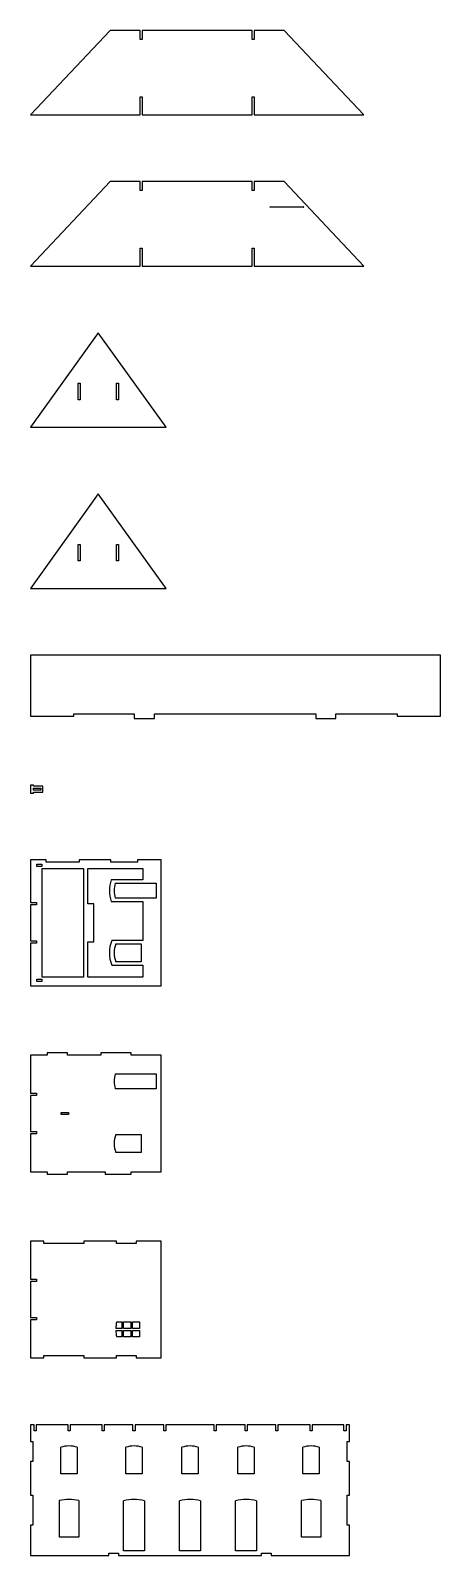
# Model space of a CAD drawing. Header units: millimetres. Extents: x 0 to 133, y -5 to 1876.
# Drawn here: x 10 to 133.1, y 1418.8 to 1875.9 of the extents above; entities that cross this region are included whole.
import ezdxf

# ---------------------------------------------------------------- set-up
doc = ezdxf.new("R2010")
doc.units = ezdxf.units.MM
doc.layers.get('0').update_dxf_attribs({"linetype": 'CONTINUOUS'})

msp = doc.modelspace()

# ---------------------------------------------------------------- linework, layer by layer
for p, q in [((33.97, 1875.86), (10, 1850.55)), ((42.92, 1875.86), (33.97, 1875.86)), ((42.92, 1873.2), (42.92, 1875.86)), ((76.56, 1875.86), (43.55, 1875.86)), ((43.55, 1875.86), (43.55, 1873.2)), ((76.56, 1873.2), (76.56, 1875.86)), ((86.14, 1875.86), (77.18, 1875.86)), ((77.18, 1875.86), (77.18, 1873.2)), ((110.1, 1850.55), (86.14, 1875.86)), ((43.55, 1873.2), (42.92, 1873.2)), ((77.18, 1873.2), (76.56, 1873.2)), ((42.92, 1850.55), (42.92, 1855.94)), ((42.92, 1855.94), (43.55, 1855.94)), ((43.55, 1855.94), (43.55, 1850.55)), ((76.56, 1855.94), (77.18, 1855.94)), ((76.56, 1850.55), (76.56, 1855.94)), ((77.18, 1855.94), (77.18, 1850.55)), ((10, 1850.55), (42.92, 1850.55)), ((43.55, 1850.55), (76.56, 1850.55)), ((77.18, 1850.55), (110.1, 1850.55)), ((33.97, 1830.55), (10, 1805.25)), ((42.92, 1830.55), (33.97, 1830.55)), ((42.92, 1827.9), (42.92, 1830.55)), ((76.56, 1830.55), (43.55, 1830.55)), ((43.55, 1830.55), (43.55, 1827.9)), ((76.56, 1827.9), (76.56, 1830.55)), ((86.14, 1830.55), (77.18, 1830.55)), ((77.18, 1830.55), (77.18, 1827.9)), ((110.1, 1805.25), (86.14, 1830.55)), ((43.55, 1827.9), (42.92, 1827.9)), ((77.18, 1827.9), (76.56, 1827.9)), ((81.88, 1822.97), (91.98, 1822.97)), ((91.98, 1822.9), (81.88, 1822.9)), ((42.92, 1805.25), (42.92, 1810.64)), ((42.92, 1810.64), (43.55, 1810.64)), ((43.55, 1810.64), (43.55, 1805.25)), ((76.56, 1805.25), (76.56, 1810.64)), ((76.56, 1810.64), (77.18, 1810.64)), ((77.18, 1810.64), (77.18, 1805.25)), ((10, 1805.25), (42.92, 1805.25)), ((43.55, 1805.25), (76.56, 1805.25)), ((77.18, 1805.25), (110.1, 1805.25)), ((30.35, 1785.25), (10, 1756.94)), ((50.71, 1756.94), (30.35, 1785.25)), ((24.3, 1765.17), (24.3, 1770.16)), ((24.3, 1770.16), (24.92, 1770.16)), ((24.92, 1770.16), (24.92, 1765.17)), ((35.79, 1765.17), (35.79, 1770.16)), ((35.79, 1770.16), (36.41, 1770.16)), ((36.41, 1770.16), (36.41, 1765.17)), ((24.92, 1765.17), (24.3, 1765.17)), ((36.41, 1765.17), (35.79, 1765.17)), ((10, 1756.94), (50.71, 1756.94)), ((30.35, 1736.94), (10, 1708.62)), ((50.71, 1708.62), (30.35, 1736.94)), ((24.3, 1721.84), (24.92, 1721.84)), ((24.3, 1716.86), (24.3, 1721.84)), ((24.92, 1721.84), (24.92, 1716.86)), ((35.79, 1721.84), (36.41, 1721.84)), ((35.79, 1716.86), (35.79, 1721.84)), ((36.41, 1721.84), (36.41, 1716.86)), ((24.92, 1716.86), (24.3, 1716.86)), ((36.41, 1716.86), (35.79, 1716.86)), ((10, 1708.62), (50.71, 1708.62)), ((133.07, 1688.62), (10, 1688.62)), ((10, 1688.62), (10, 1670.37)), ((133.07, 1670.37), (133.07, 1688.62)), ((10, 1670.37), (23.01, 1670.37)), ((23.01, 1671.07), (41.13, 1671.07)), ((23.01, 1670.37), (23.01, 1671.07)), ((41.13, 1671.07), (41.13, 1669.67)), ((41.13, 1669.67), (47.21, 1669.67)), ((47.21, 1669.67), (47.21, 1671.07)), ((47.21, 1671.07), (95.6, 1671.07)), ((95.6, 1671.07), (95.6, 1669.67)), ((95.6, 1669.67), (101.67, 1669.67)), ((101.67, 1669.67), (101.67, 1671.07)), ((101.67, 1671.07), (120.06, 1671.07)), ((120.06, 1671.07), (120.06, 1670.37)), ((120.06, 1670.37), (133.07, 1670.37)), ((10.89, 1649.67), (10, 1649.67)), ((10, 1649.67), (10, 1647.32)), ((10, 1647.32), (10.89, 1647.32)), ((10.89, 1649.39), (10.89, 1649.67)), ((13.71, 1649.39), (10.89, 1649.39)), ((10.89, 1648.19), (10.89, 1648.8)), ((10.89, 1648.8), (13.09, 1648.8)), ((13.09, 1648.19), (10.89, 1648.19)), ((10.89, 1647.59), (13.71, 1647.59)), ((10.89, 1647.32), (10.89, 1647.59)), ((13.09, 1648.8), (13.09, 1648.19)), ((13.71, 1647.59), (13.71, 1649.39)), ((14.73, 1627.32), (10, 1627.32)), ((10, 1627.32), (10, 1614.46)), ((14.73, 1626.62), (14.73, 1627.32)), ((34.16, 1627.32), (24.66, 1627.32)), ((24.66, 1627.32), (24.66, 1626.62)), ((34.16, 1626.62), (34.16, 1627.32)), ((49.21, 1627.32), (42.08, 1627.32)), ((42.08, 1627.32), (42.08, 1626.62)), ((49.21, 1589.48), (49.21, 1627.32)), ((11.88, 1625.32), (11.88, 1625.95)), ((11.88, 1625.95), (13.41, 1625.95)), ((13.41, 1625.32), (11.88, 1625.32)), ((13.41, 1625.95), (13.41, 1625.32)), ((13.48, 1592.15), (13.48, 1624.65)), ((13.48, 1624.65), (25.91, 1624.65)), ((24.66, 1626.62), (14.73, 1626.62)), ((25.91, 1624.65), (25.91, 1592.15)), ((27.17, 1614.12), (27.17, 1624.65)), ((27.17, 1624.65), (43.7, 1624.65)), ((42.08, 1626.62), (34.16, 1626.62)), ((43.7, 1624.65), (43.7, 1621.27)), ((43.7, 1621.27), (34.24, 1621.27)), ((35.43, 1620.29), (47.77, 1620.29)), ((47.77, 1620.29), (47.77, 1615.82)), ((10, 1614.46), (11.81, 1614.46)), ((11.81, 1613.83), (10, 1613.83)), ((10, 1613.83), (10, 1602.97)), ((11.81, 1614.46), (11.81, 1613.83)), ((28.98, 1614.12), (27.17, 1614.12)), ((28.98, 1602.68), (28.98, 1614.12)), ((34.24, 1614.83), (43.7, 1614.83)), ((47.77, 1615.82), (35.43, 1615.82)), ((43.7, 1614.83), (43.7, 1603.09)), ((10, 1602.97), (11.81, 1602.97)), ((11.81, 1602.34), (10, 1602.34)), ((10, 1602.34), (10, 1589.48)), ((11.81, 1602.97), (11.81, 1602.34)), ((27.17, 1592.15), (27.17, 1602.68)), ((27.17, 1602.68), (28.98, 1602.68)), ((43.7, 1603.09), (34.41, 1603.09)), ((35.58, 1602.11), (43.23, 1602.11)), ((43.23, 1602.11), (43.23, 1596.72)), ((34.41, 1595.74), (43.7, 1595.74)), ((43.23, 1596.72), (35.58, 1596.72)), ((43.7, 1595.74), (43.7, 1592.15)), ((11.88, 1590.85), (11.88, 1591.48)), ((11.88, 1591.48), (13.41, 1591.48)), ((13.41, 1590.85), (11.88, 1590.85)), ((13.41, 1591.48), (13.41, 1590.85)), ((25.91, 1592.15), (13.48, 1592.15)), ((43.7, 1592.15), (27.17, 1592.15)), ((10, 1589.48), (49.21, 1589.48)), ((14.97, 1568.78), (10, 1568.78)), ((10, 1568.78), (10, 1557.32)), ((21.09, 1569.48), (14.97, 1569.48)), ((14.97, 1569.48), (14.97, 1568.78)), ((21.09, 1568.78), (21.09, 1569.48)), ((31.08, 1568.78), (21.09, 1568.78)), ((40.19, 1569.48), (31.08, 1569.48)), ((31.08, 1569.48), (31.08, 1568.78)), ((40.19, 1568.78), (40.19, 1569.48)), ((49.21, 1568.78), (40.19, 1568.78)), ((49.21, 1533.74), (49.21, 1568.78)), ((35.43, 1563.15), (47.77, 1563.15)), ((47.77, 1558.68), (35.43, 1558.68)), ((47.77, 1563.15), (47.77, 1558.68)), ((10, 1557.32), (11.81, 1557.32)), ((11.81, 1556.69), (10, 1556.69)), ((10, 1556.69), (10, 1545.83)), ((11.81, 1557.32), (11.81, 1556.69)), ((19.17, 1550.96), (19.17, 1551.56)), ((19.17, 1551.56), (21.37, 1551.56)), ((21.37, 1550.96), (19.17, 1550.96)), ((21.37, 1551.56), (21.37, 1550.96)), ((10, 1545.83), (11.81, 1545.83)), ((11.81, 1545.2), (10, 1545.2)), ((10, 1545.2), (10, 1533.74)), ((11.81, 1545.83), (11.81, 1545.2)), ((35.58, 1544.97), (43.23, 1544.97)), ((43.23, 1544.97), (43.23, 1539.59)), ((43.23, 1539.59), (35.58, 1539.59)), ((10, 1533.74), (14.97, 1533.74)), ((14.97, 1533.74), (14.97, 1533.04)), ((14.97, 1533.04), (21.09, 1533.04)), ((21.09, 1533.04), (21.09, 1533.74)), ((21.09, 1533.74), (32.43, 1533.74)), ((32.43, 1533.74), (32.43, 1533.04)), ((32.43, 1533.04), (40.19, 1533.04)), ((40.19, 1533.74), (49.21, 1533.74)), ((40.19, 1533.04), (40.19, 1533.74)), ((13.97, 1513.04), (10, 1513.04)), ((10, 1513.04), (10, 1501.58)), ((13.97, 1512.34), (13.97, 1513.04)), ((35.86, 1513.04), (26.05, 1513.04)), ((26.05, 1513.04), (26.05, 1512.34)), ((35.86, 1512.34), (35.86, 1513.04)), ((49.21, 1513.04), (41.75, 1513.04)), ((41.75, 1513.04), (41.75, 1512.34)), ((49.21, 1478), (49.21, 1513.04)), ((26.05, 1512.34), (13.97, 1512.34)), ((41.75, 1512.34), (35.86, 1512.34)), ((10, 1501.58), (11.81, 1501.58)), ((11.81, 1500.95), (10, 1500.95)), ((10, 1500.95), (10, 1490.09)), ((11.81, 1501.58), (11.81, 1500.95)), ((10, 1490.09), (11.81, 1490.09)), ((11.81, 1490.09), (11.81, 1489.46)), ((11.81, 1489.46), (10, 1489.46)), ((10, 1489.46), (10, 1478)), ((37.38, 1486.8), (35.58, 1486.8)), ((35.58, 1486.27), (37.38, 1486.27)), ((35.91, 1488.78), (37.38, 1488.78)), ((37.38, 1488.78), (37.38, 1486.8)), ((37.38, 1486.27), (37.38, 1484.3)), ((37.91, 1488.78), (40.1, 1488.78)), ((37.91, 1486.8), (37.91, 1488.78)), ((40.1, 1486.8), (37.91, 1486.8)), ((37.91, 1484.3), (37.91, 1486.27)), ((37.91, 1486.27), (40.1, 1486.27)), ((40.1, 1488.78), (40.1, 1486.8)), ((40.1, 1486.27), (40.1, 1484.3)), ((40.63, 1486.8), (40.63, 1488.78)), ((40.63, 1488.78), (42.77, 1488.78)), ((42.77, 1486.8), (40.63, 1486.8)), ((40.63, 1484.3), (40.63, 1486.27)), ((40.63, 1486.27), (42.77, 1486.27)), ((42.77, 1488.78), (42.77, 1486.8)), ((42.77, 1486.27), (42.77, 1484.3)), ((37.38, 1484.3), (35.91, 1484.3)), ((40.1, 1484.3), (37.91, 1484.3)), ((42.77, 1484.3), (40.63, 1484.3)), ((10, 1478), (13.97, 1478)), ((13.97, 1478), (13.97, 1478.7)), ((13.97, 1478.7), (26.05, 1478.7)), ((26.05, 1478.7), (26.05, 1478)), ((26.05, 1478), (35.86, 1478)), ((35.86, 1478), (35.86, 1478.7)), ((35.86, 1478.7), (41.75, 1478.7)), ((41.75, 1478.7), (41.75, 1478)), ((41.75, 1478), (49.21, 1478)), ((11.08, 1458), (10, 1458)), ((10, 1458), (10, 1452.96)), ((11.08, 1456.19), (11.08, 1458)), ((11.71, 1456.19), (11.08, 1456.19)), ((21.27, 1458), (11.71, 1458)), ((11.71, 1458), (11.71, 1456.19)), ((21.27, 1456.19), (21.27, 1458)), ((21.9, 1456.19), (21.27, 1456.19)), ((31.52, 1458), (21.9, 1458)), ((21.9, 1458), (21.9, 1456.19)), ((31.52, 1456.19), (31.52, 1458)), ((32.15, 1456.19), (31.52, 1456.19)), ((40.77, 1458), (32.15, 1458)), ((32.15, 1458), (32.15, 1456.19)), ((40.77, 1456.19), (40.77, 1458)), ((41.4, 1456.19), (40.77, 1456.19)), ((50.02, 1458), (41.4, 1458)), ((41.4, 1458), (41.4, 1456.19)), ((50.02, 1456.19), (50.02, 1458)), ((50.65, 1456.19), (50.02, 1456.19)), ((65.16, 1458), (50.65, 1458)), ((50.65, 1458), (50.65, 1456.19)), ((65.16, 1456.19), (65.16, 1458)), ((65.78, 1456.19), (65.16, 1456.19)), ((74.41, 1458), (65.78, 1458)), ((65.78, 1458), (65.78, 1456.19)), ((74.41, 1456.19), (74.41, 1458)), ((75.03, 1456.19), (74.41, 1456.19)), ((83.66, 1458), (75.03, 1458)), ((75.03, 1458), (75.03, 1456.19)), ((83.66, 1456.19), (83.66, 1458)), ((84.28, 1456.19), (83.66, 1456.19)), ((93.91, 1458), (84.28, 1458)), ((84.28, 1458), (84.28, 1456.19)), ((93.91, 1456.19), (93.91, 1458)), ((94.53, 1456.19), (93.91, 1456.19)), ((104.09, 1458), (94.53, 1458)), ((94.53, 1458), (94.53, 1456.19)), ((104.09, 1456.19), (104.09, 1458)), ((104.72, 1456.19), (104.09, 1456.19)), ((105.8, 1458), (104.72, 1458)), ((104.72, 1458), (104.72, 1456.19)), ((105.8, 1452.96), (105.8, 1458)), ((10, 1452.96), (10.7, 1452.96)), ((10.7, 1452.96), (10.7, 1446.99)), ((19.12, 1443.28), (19.12, 1451.24)), ((24.05, 1451.24), (24.05, 1443.28)), ((38.62, 1443.28), (38.62, 1451.24)), ((43.55, 1451.24), (43.55, 1443.28)), ((55.44, 1443.28), (55.44, 1451.24)), ((60.36, 1451.24), (60.36, 1443.28)), ((72.26, 1443.28), (72.26, 1451.24)), ((77.18, 1451.24), (77.18, 1443.28)), ((91.76, 1443.28), (91.76, 1451.24)), ((96.68, 1451.24), (96.68, 1443.28)), ((105.1, 1446.99), (105.1, 1452.96)), ((105.1, 1452.96), (105.8, 1452.96)), ((10.7, 1446.99), (10, 1446.99)), ((10, 1446.99), (10, 1436.85)), ((105.8, 1446.99), (105.1, 1446.99)), ((105.8, 1436.85), (105.8, 1446.99)), ((24.05, 1443.28), (19.12, 1443.28)), ((43.55, 1443.28), (38.62, 1443.28)), ((60.36, 1443.28), (55.44, 1443.28)), ((77.18, 1443.28), (72.26, 1443.28)), ((96.68, 1443.28), (91.76, 1443.28)), ((10, 1436.85), (10.7, 1436.85)), ((10.7, 1436.85), (10.7, 1427.88)), ((18.67, 1424.32), (18.67, 1435.23)), ((24.5, 1435.23), (24.5, 1424.32)), ((91.3, 1424.32), (91.3, 1435.23)), ((97.14, 1435.23), (97.14, 1424.32)), ((105.1, 1427.88), (105.1, 1436.85)), ((105.1, 1436.85), (105.8, 1436.85)), ((37.94, 1420.23), (37.94, 1435.16)), ((44.23, 1435.16), (44.23, 1420.23)), ((54.76, 1420.23), (54.76, 1435.16)), ((61.05, 1435.16), (61.05, 1420.23)), ((71.57, 1420.23), (71.57, 1435.16)), ((77.86, 1435.16), (77.86, 1420.23)), ((10.7, 1427.88), (10, 1427.88)), ((10, 1427.88), (10, 1418.79)), ((105.8, 1427.88), (105.1, 1427.88)), ((105.8, 1418.79), (105.8, 1427.88)), ((24.5, 1424.32), (18.67, 1424.32)), ((97.14, 1424.32), (91.3, 1424.32)), ((10, 1418.79), (33.52, 1418.79)), ((33.52, 1418.79), (33.52, 1419.49)), ((33.52, 1419.49), (36.45, 1419.49)), ((36.45, 1419.49), (36.45, 1418.79)), ((36.45, 1418.79), (79.35, 1418.79)), ((44.23, 1420.23), (37.94, 1420.23)), ((61.05, 1420.23), (54.76, 1420.23)), ((77.86, 1420.23), (71.57, 1420.23)), ((79.35, 1418.79), (79.35, 1419.49)), ((79.35, 1419.49), (82.28, 1419.49)), ((82.28, 1419.49), (82.28, 1418.79)), ((82.28, 1418.79), (105.8, 1418.79))]:
    msp.add_line(p, q)
for centre, radius, start, end in [((81.88, 1822.94), 0.0375, 90, 270), ((91.98, 1822.94), 0.0375, -90, 90), ((43.26, 1618.05), 9.58, 160.3702, 199.6298), ((43.26, 1618.05), 8.14, 164.0706, 195.9294), ((43.26, 1599.42), 9.58, 157.4459, 202.5541), ((43.26, 1599.42), 8.14, 160.7023, 199.2977), ((43.26, 1560.92), 8.14, 164.0706, 195.9294), ((43.26, 1542.28), 8.14, 160.7023, 199.2977), ((43.26, 1486.54), 7.69, 163.0881, 178.0268), ((43.26, 1486.54), 7.69, 181.9732, 196.9119), ((21.58, 1443.24), 8.37, 72.8935, 107.1065), ((41.08, 1443.24), 8.37, 72.8935, 107.1065), ((57.9, 1443.24), 8.37, 72.8935, 107.1065), ((74.72, 1443.24), 8.37, 72.8935, 107.1065), ((94.22, 1443.24), 8.37, 72.8935, 107.1065), ((21.58, 1424.28), 11.33, 75.0753, 104.9247), ((41.08, 1424.28), 11.33, 73.882, 106.118), ((57.9, 1424.28), 11.33, 73.882, 106.118), ((74.72, 1424.28), 11.33, 73.882, 106.118), ((94.22, 1424.28), 11.33, 75.0753, 104.9247)]:
    msp.add_arc(centre, radius, start, end)

doc.saveas('drawing.dxf')
